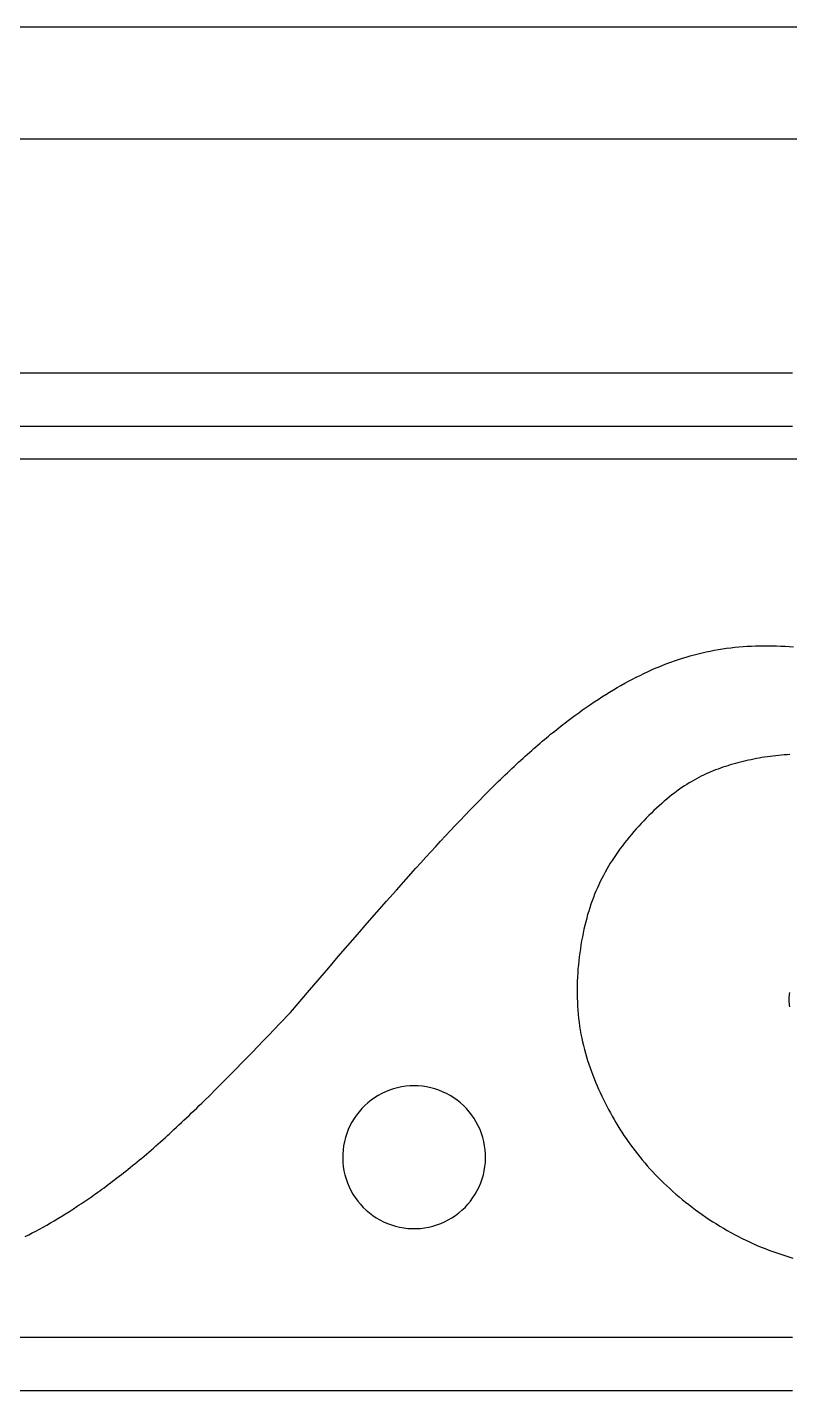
# Model space of a CAD drawing. Extents: x 0 to 279, y 0 to 212.
# Drawn here: x 26.42 to 50.79, y 62.2 to 105.77 of the extents above; entities that cross this region are included whole.
import ezdxf

# ---------------------------------------------------------------- set-up
doc = ezdxf.new("R2010")
doc.units = 0
doc.layers.add('LAYER_1', color=18, linetype='CONTINUOUS')

msp = doc.modelspace()

# ---------------------------------------------------------------- linework, layer by layer
at = {"layer": 'LAYER_1'}
for points in [[(52.034, 105.768), (50.538, 105.768), (49.052, 105.768), (47.575, 105.768), (46.841, 105.768), (46.109, 105.768), (45.38, 105.768), (44.654, 105.768), (43.931, 105.768), (43.212, 105.768), (42.495, 105.768), (41.782, 105.768), (41.072, 105.768), (40.365, 105.768), (39.663, 105.768), (38.963, 105.768), (38.268, 105.768), (37.577, 105.768), (36.889, 105.768), (36.206, 105.768), (35.526, 105.768), (34.851, 105.768), (34.181, 105.768), (33.514, 105.768), (32.852, 105.768), (32.195, 105.768), (31.543, 105.768), (30.895, 105.768), (30.253, 105.768), (29.615, 105.768), (28.982, 105.768), (28.355, 105.768), (27.733, 105.768), (27.116, 105.768), (26.504, 105.768), (25.899, 105.768)], [(25.899, 102.2), (26.504, 102.2), (27.116, 102.2), (27.733, 102.2), (28.355, 102.2), (28.982, 102.2), (29.615, 102.2), (30.253, 102.2), (30.895, 102.2), (31.543, 102.2), (32.195, 102.2), (32.852, 102.2), (33.514, 102.2), (34.181, 102.2), (34.851, 102.2), (35.526, 102.2), (36.206, 102.2), (36.889, 102.2), (37.577, 102.2), (38.268, 102.2), (38.963, 102.2), (39.663, 102.2), (40.365, 102.2), (41.072, 102.2), (41.782, 102.2), (42.495, 102.2), (43.212, 102.2), (43.931, 102.2), (44.654, 102.2), (45.38, 102.2), (46.109, 102.2), (46.841, 102.2), (47.575, 102.2), (49.052, 102.2), (50.538, 102.2), (52.034, 102.2)], [(26.103, 94.724), (26.716, 94.724), (27.335, 94.724), (27.959, 94.724), (28.588, 94.724), (29.222, 94.724), (29.861, 94.724), (30.505, 94.724), (31.154, 94.724), (31.807, 94.724), (32.465, 94.724), (33.128, 94.724), (33.794, 94.724), (34.466, 94.724), (35.141, 94.724), (35.821, 94.724), (36.504, 94.724), (37.192, 94.724), (37.883, 94.724), (38.578, 94.724), (39.277, 94.724), (39.98, 94.724), (40.685, 94.724), (41.395, 94.724), (42.107, 94.724), (42.823, 94.724), (43.542, 94.724), (44.263, 94.724), (44.988, 94.724), (45.716, 94.724), (46.446, 94.724), (47.914, 94.724), (49.392, 94.724), (50.879, 94.724)], [(50.879, 93.017), (49.392, 93.017), (47.914, 93.017), (46.446, 93.017), (45.716, 93.017), (44.988, 93.017), (44.263, 93.017), (43.542, 93.017), (42.823, 93.017), (42.107, 93.017), (41.395, 93.017), (40.685, 93.017), (39.98, 93.017), (39.277, 93.017), (38.578, 93.017), (37.883, 93.017), (37.192, 93.017), (36.504, 93.017), (35.821, 93.017), (35.141, 93.017), (34.466, 93.017), (33.794, 93.017), (33.128, 93.017), (32.465, 93.017), (31.807, 93.017), (31.154, 93.017), (30.505, 93.017), (29.861, 93.017), (29.222, 93.017), (28.588, 93.017), (27.959, 93.017), (27.335, 93.017), (26.716, 93.017), (26.103, 93.017)], [(2.052, 91.977), (133.179, 91.977)], [(34.834, 74.287), (35.443, 75.002), (36.054, 75.716), (36.36, 76.073), (36.667, 76.429), (36.974, 76.785), (37.282, 77.14), (37.592, 77.494), (37.902, 77.847), (38.214, 78.2), (38.527, 78.551), (38.842, 78.901), (38.999, 79.074), (39.157, 79.248), (39.314, 79.42), (39.472, 79.591), (39.629, 79.761), (39.786, 79.93), (39.943, 80.098), (40.099, 80.263), (40.254, 80.428), (40.41, 80.59), (40.564, 80.75), (40.718, 80.909), (40.87, 81.065), (41.022, 81.219), (41.098, 81.295), (41.173, 81.37), (41.248, 81.445), (41.322, 81.519), (41.397, 81.592), (41.471, 81.665), (41.545, 81.736), (41.618, 81.808), (41.691, 81.878), (41.764, 81.948), (41.836, 82.017), (41.908, 82.085), (41.98, 82.152), (42.051, 82.218), (42.122, 82.284), (42.192, 82.349), (42.263, 82.413), (42.332, 82.476), (42.402, 82.539), (42.471, 82.6), (42.539, 82.661), (42.608, 82.721), (42.676, 82.781), (42.743, 82.839), (42.811, 82.897), (42.878, 82.954), (42.944, 83.011), (43.011, 83.066), (43.077, 83.121), (43.143, 83.176), (43.209, 83.229), (43.274, 83.282), (43.339, 83.334), (43.404, 83.386), (43.469, 83.437), (43.533, 83.487), (43.597, 83.537), (43.661, 83.586), (43.789, 83.682), (43.915, 83.776), (44.041, 83.868), (44.166, 83.957), (44.29, 84.044), (44.414, 84.128), (44.538, 84.211), (44.661, 84.292), (44.783, 84.371), (44.906, 84.448), (45.028, 84.523), (45.15, 84.596), (45.272, 84.668), (45.393, 84.738), (45.515, 84.806), (45.636, 84.872), (45.758, 84.937), (45.879, 84.999), (46.001, 85.06), (46.123, 85.119), (46.244, 85.177), (46.366, 85.232), (46.489, 85.285), (46.611, 85.337), (46.734, 85.387), (46.857, 85.435), (46.981, 85.481), (47.105, 85.525), (47.229, 85.567), (47.354, 85.608), (47.479, 85.646), (47.605, 85.683), (47.732, 85.717), (47.859, 85.75), (47.987, 85.781), (48.115, 85.81), (48.245, 85.836), (48.374, 85.861), (48.505, 85.884), (48.635, 85.905), (48.767, 85.924), (48.898, 85.941), (49.031, 85.957), (49.163, 85.97), (49.296, 85.981), (49.429, 85.991), (49.563, 85.998), (49.696, 86.004), (49.83, 86.007), (49.964, 86.009), (50.098, 86.009), (50.232, 86.007), (50.367, 86.003), (50.501, 85.997), (50.635, 85.989), (50.769, 85.98), (50.903, 85.968)], [(34.834, 74.287), (35.443, 75.002), (36.054, 75.716), (36.36, 76.073), (36.667, 76.429), (36.974, 76.785), (37.282, 77.14), (37.592, 77.494), (37.902, 77.847), (38.214, 78.2), (38.527, 78.551), (38.842, 78.901), (38.999, 79.074), (39.157, 79.248), (39.314, 79.42), (39.472, 79.591), (39.629, 79.761), (39.786, 79.93), (39.943, 80.098), (40.099, 80.263), (40.254, 80.428), (40.41, 80.59), (40.564, 80.75), (40.718, 80.909), (40.87, 81.065), (41.022, 81.219), (41.098, 81.295), (41.173, 81.37), (41.248, 81.445), (41.322, 81.519), (41.397, 81.592), (41.471, 81.665), (41.545, 81.736), (41.618, 81.808), (41.691, 81.878), (41.764, 81.948), (41.836, 82.017), (41.908, 82.085), (41.98, 82.152), (42.051, 82.218), (42.122, 82.284), (42.192, 82.349), (42.263, 82.413), (42.332, 82.476), (42.402, 82.539), (42.471, 82.6), (42.539, 82.661), (42.608, 82.721), (42.676, 82.781), (42.743, 82.839), (42.811, 82.897), (42.878, 82.954), (42.944, 83.011), (43.011, 83.066), (43.077, 83.121), (43.143, 83.176), (43.209, 83.229), (43.274, 83.282), (43.339, 83.334), (43.404, 83.386), (43.469, 83.437), (43.533, 83.487), (43.597, 83.537), (43.661, 83.586), (43.789, 83.682), (43.915, 83.776), (44.041, 83.868), (44.166, 83.957), (44.29, 84.044), (44.414, 84.128), (44.538, 84.211), (44.661, 84.292), (44.783, 84.371), (44.906, 84.448), (45.028, 84.523), (45.15, 84.596), (45.272, 84.668), (45.393, 84.738), (45.515, 84.806), (45.636, 84.872), (45.758, 84.937), (45.879, 84.999), (46.001, 85.06), (46.123, 85.119), (46.244, 85.177), (46.366, 85.232), (46.489, 85.285), (46.611, 85.337), (46.734, 85.387), (46.857, 85.435), (46.981, 85.481), (47.105, 85.525), (47.229, 85.567), (47.354, 85.608), (47.479, 85.646), (47.605, 85.683), (47.732, 85.717), (47.859, 85.75), (47.987, 85.781), (48.115, 85.81), (48.245, 85.836), (48.374, 85.861), (48.505, 85.884), (48.635, 85.905), (48.767, 85.924), (48.898, 85.941), (49.031, 85.957), (49.163, 85.97), (49.296, 85.981), (49.429, 85.991), (49.563, 85.998), (49.696, 86.004), (49.83, 86.007), (49.964, 86.009), (50.098, 86.009), (50.232, 86.007), (50.367, 86.003), (50.501, 85.997), (50.635, 85.989), (50.769, 85.98), (50.903, 85.968)], [(50.789, 82.529), (50.699, 82.524), (50.608, 82.518), (50.518, 82.51), (50.428, 82.502), (50.338, 82.493), (50.249, 82.482), (50.16, 82.471), (50.071, 82.459), (49.983, 82.445), (49.896, 82.431), (49.808, 82.416), (49.722, 82.4), (49.635, 82.383), (49.55, 82.365), (49.465, 82.347), (49.38, 82.327), (49.296, 82.307), (49.213, 82.287), (49.13, 82.265), (49.049, 82.243), (48.967, 82.22), (48.887, 82.197), (48.807, 82.173), (48.728, 82.148), (48.65, 82.122), (48.572, 82.095), (48.494, 82.068), (48.417, 82.039), (48.34, 82.009), (48.263, 81.978), (48.187, 81.945), (48.11, 81.911), (48.034, 81.875), (47.958, 81.838), (47.882, 81.799), (47.805, 81.759), (47.729, 81.716), (47.652, 81.672), (47.575, 81.626), (47.497, 81.577), (47.419, 81.527), (47.341, 81.474), (47.262, 81.419), (47.182, 81.361), (47.102, 81.301), (47.021, 81.239), (46.94, 81.174), (46.858, 81.107), (46.776, 81.037), (46.693, 80.966), (46.611, 80.892), (46.528, 80.817), (46.446, 80.74), (46.364, 80.661), (46.282, 80.581), (46.2, 80.499), (46.12, 80.415), (46.04, 80.33), (45.96, 80.244), (45.882, 80.157), (45.805, 80.069), (45.729, 79.98), (45.654, 79.89), (45.58, 79.799), (45.508, 79.708), (45.438, 79.616), (45.369, 79.523), (45.302, 79.43), (45.237, 79.337), (45.173, 79.244), (45.112, 79.149), (45.052, 79.055), (44.994, 78.96), (44.938, 78.864), (44.884, 78.767), (44.831, 78.67), (44.781, 78.572), (44.731, 78.473), (44.684, 78.372), (44.638, 78.271), (44.594, 78.169), (44.551, 78.065), (44.51, 77.96), (44.471, 77.854), (44.433, 77.746), (44.397, 77.637), (44.362, 77.527), (44.328, 77.414), (44.297, 77.301), (44.266, 77.185), (44.237, 77.067), (44.209, 76.948), (44.183, 76.827), (44.159, 76.704), (44.135, 76.58), (44.114, 76.454), (44.094, 76.327), (44.075, 76.199), (44.059, 76.07), (44.044, 75.94), (44.031, 75.81), (44.019, 75.678), (44.01, 75.547), (44.002, 75.415), (43.996, 75.282), (43.993, 75.15), (43.991, 75.017), (43.991, 74.885), (43.993, 74.753), (43.998, 74.621), (44.005, 74.49), (44.013, 74.36), (44.024, 74.23), (44.038, 74.101), (44.054, 73.974), (44.071, 73.847), (44.092, 73.721), (44.114, 73.597), (44.139, 73.473), (44.165, 73.35), (44.194, 73.229), (44.224, 73.108), (44.257, 72.988), (44.291, 72.869), (44.328, 72.751), (44.366, 72.634), (44.405, 72.518), (44.447, 72.403), (44.49, 72.288), (44.534, 72.175), (44.58, 72.062), (44.628, 71.95), (44.676, 71.839), (44.727, 71.729), (44.778, 71.619), (44.831, 71.511), (44.885, 71.403), (44.94, 71.295), (44.996, 71.189), (45.053, 71.083), (45.111, 70.978), (45.171, 70.873), (45.232, 70.769), (45.294, 70.666), (45.357, 70.564), (45.422, 70.462), (45.488, 70.361), (45.556, 70.261), (45.625, 70.162), (45.695, 70.063), (45.767, 69.964), (45.841, 69.867), (45.916, 69.77), (45.993, 69.674), (46.071, 69.578), (46.151, 69.484), (46.232, 69.389), (46.316, 69.296), (46.401, 69.203), (46.488, 69.111), (46.576, 69.019), (46.667, 68.928), (46.759, 68.838), (46.854, 68.749), (46.949, 68.66), (47.047, 68.573), (47.146, 68.486), (47.247, 68.4), (47.349, 68.315), (47.452, 68.231), (47.557, 68.148), (47.663, 68.067), (47.771, 67.986), (47.88, 67.907), (47.99, 67.829), (48.101, 67.753), (48.213, 67.678), (48.326, 67.604), (48.44, 67.532), (48.555, 67.461), (48.672, 67.392), (48.788, 67.325), (48.906, 67.259), (49.024, 67.195), (49.144, 67.132), (49.263, 67.072), (49.384, 67.013), (49.505, 66.956), (49.627, 66.901), (49.749, 66.847), (49.873, 66.795), (49.997, 66.745), (50.121, 66.697), (50.246, 66.65), (50.372, 66.604), (50.499, 66.561), (50.626, 66.519), (50.754, 66.478), (50.883, 66.439)], [(50.789, 82.529), (50.699, 82.524), (50.608, 82.518), (50.518, 82.51), (50.428, 82.502), (50.338, 82.493), (50.249, 82.482), (50.16, 82.471), (50.071, 82.459), (49.983, 82.445), (49.896, 82.431), (49.808, 82.416), (49.722, 82.4), (49.635, 82.383), (49.55, 82.365), (49.465, 82.347), (49.38, 82.327), (49.296, 82.307), (49.213, 82.287), (49.13, 82.265), (49.049, 82.243), (48.967, 82.22), (48.887, 82.197), (48.807, 82.173), (48.728, 82.148), (48.65, 82.122), (48.572, 82.095), (48.494, 82.068), (48.417, 82.039), (48.34, 82.009), (48.263, 81.978), (48.187, 81.945), (48.11, 81.911), (48.034, 81.875), (47.958, 81.838), (47.882, 81.799), (47.805, 81.759), (47.729, 81.716), (47.652, 81.672), (47.575, 81.626), (47.497, 81.577), (47.419, 81.527), (47.341, 81.474), (47.262, 81.419), (47.182, 81.361), (47.102, 81.301), (47.021, 81.239), (46.94, 81.174), (46.858, 81.107), (46.776, 81.037), (46.693, 80.966), (46.611, 80.892), (46.528, 80.817), (46.446, 80.74), (46.364, 80.661), (46.282, 80.581), (46.2, 80.499), (46.12, 80.415), (46.04, 80.33), (45.96, 80.244), (45.882, 80.157), (45.805, 80.069), (45.729, 79.98), (45.654, 79.89), (45.58, 79.799), (45.508, 79.708), (45.438, 79.616), (45.369, 79.523), (45.302, 79.43), (45.237, 79.337), (45.173, 79.244), (45.112, 79.149), (45.052, 79.055), (44.994, 78.96), (44.938, 78.864), (44.884, 78.767), (44.831, 78.67), (44.781, 78.572), (44.731, 78.473), (44.684, 78.372), (44.638, 78.271), (44.594, 78.169), (44.551, 78.065), (44.51, 77.96), (44.471, 77.854), (44.433, 77.746), (44.397, 77.637), (44.362, 77.527), (44.328, 77.414), (44.297, 77.301), (44.266, 77.185), (44.237, 77.067), (44.209, 76.948), (44.183, 76.827), (44.159, 76.704), (44.135, 76.58), (44.114, 76.454), (44.094, 76.327), (44.075, 76.199), (44.059, 76.07), (44.044, 75.94), (44.031, 75.81), (44.019, 75.678), (44.01, 75.547), (44.002, 75.415), (43.996, 75.282), (43.993, 75.15), (43.991, 75.017), (43.991, 74.885), (43.993, 74.753), (43.998, 74.621), (44.005, 74.49), (44.013, 74.36), (44.024, 74.23), (44.038, 74.101), (44.054, 73.974), (44.071, 73.847), (44.092, 73.721), (44.114, 73.597), (44.139, 73.473), (44.165, 73.35), (44.194, 73.229), (44.224, 73.108), (44.257, 72.988), (44.291, 72.869), (44.328, 72.751), (44.366, 72.634), (44.405, 72.518), (44.447, 72.403), (44.49, 72.288), (44.534, 72.175), (44.58, 72.062), (44.628, 71.95), (44.676, 71.839), (44.727, 71.729), (44.778, 71.619), (44.831, 71.511), (44.885, 71.403), (44.94, 71.295), (44.996, 71.189), (45.053, 71.083), (45.111, 70.978), (45.171, 70.873), (45.232, 70.769), (45.294, 70.666), (45.357, 70.564), (45.422, 70.462), (45.488, 70.361), (45.556, 70.261), (45.625, 70.162), (45.695, 70.063), (45.767, 69.964), (45.841, 69.867), (45.916, 69.77), (45.993, 69.674), (46.071, 69.578), (46.151, 69.484), (46.232, 69.389), (46.316, 69.296), (46.401, 69.203), (46.488, 69.111), (46.576, 69.019), (46.667, 68.928), (46.759, 68.838), (46.854, 68.749), (46.949, 68.66), (47.047, 68.573), (47.146, 68.486), (47.247, 68.4), (47.349, 68.315), (47.452, 68.231), (47.557, 68.148), (47.663, 68.067), (47.771, 67.986), (47.88, 67.907), (47.99, 67.829), (48.101, 67.753), (48.213, 67.678), (48.326, 67.604), (48.44, 67.532), (48.555, 67.461), (48.672, 67.392), (48.788, 67.325), (48.906, 67.259), (49.024, 67.195), (49.144, 67.132), (49.263, 67.072), (49.384, 67.013), (49.505, 66.956), (49.627, 66.901), (49.749, 66.847), (49.873, 66.795), (49.997, 66.745), (50.121, 66.697), (50.246, 66.65), (50.372, 66.604), (50.499, 66.561), (50.626, 66.519), (50.754, 66.478), (50.883, 66.439)], [(50.788, 74.47), (50.78, 74.523), (50.775, 74.576), (50.771, 74.629), (50.77, 74.68), (50.77, 74.731), (50.772, 74.781), (50.776, 74.831), (50.782, 74.879), (50.788, 74.926)], [(50.788, 74.47), (50.78, 74.523), (50.775, 74.576), (50.771, 74.629), (50.77, 74.68), (50.77, 74.731), (50.772, 74.781), (50.776, 74.831), (50.782, 74.879), (50.788, 74.926)], [(26.354, 67.127), (26.467, 67.184), (26.581, 67.243), (26.696, 67.304), (26.811, 67.366), (26.927, 67.43), (27.044, 67.496), (27.162, 67.564), (27.281, 67.634), (27.401, 67.706), (27.522, 67.78), (27.644, 67.856), (27.768, 67.934), (27.893, 68.014), (28.019, 68.096), (28.083, 68.138), (28.147, 68.181), (28.211, 68.224), (28.275, 68.268), (28.34, 68.313), (28.406, 68.358), (28.471, 68.403), (28.537, 68.449), (28.603, 68.496), (28.67, 68.544), (28.737, 68.592), (28.804, 68.641), (28.872, 68.69), (28.94, 68.74), (29.008, 68.791), (29.077, 68.843), (29.146, 68.895), (29.215, 68.948), (29.285, 69.001), (29.355, 69.056), (29.426, 69.11), (29.497, 69.166), (29.568, 69.223), (29.639, 69.28), (29.711, 69.338), (29.784, 69.396), (29.856, 69.456), (29.929, 69.516), (30.003, 69.577), (30.077, 69.638), (30.151, 69.701), (30.225, 69.764), (30.3, 69.828), (30.376, 69.893), (30.451, 69.958), (30.527, 70.025), (30.604, 70.092), (30.681, 70.16), (30.758, 70.229), (30.836, 70.299), (30.875, 70.334), (30.894, 70.352), (30.904, 70.361), (30.906, 70.363), (30.908, 70.364), (30.91, 70.366), (30.949, 70.402), (31.028, 70.474), (31.107, 70.547), (31.186, 70.62), (31.266, 70.694), (31.346, 70.769), (31.427, 70.845), (31.508, 70.922), (31.589, 70.999), (31.67, 71.077), (31.752, 71.156), (31.834, 71.235), (31.916, 71.315), (31.999, 71.396), (32.082, 71.477), (32.249, 71.641), (32.417, 71.808), (32.585, 71.976), (32.755, 72.146), (32.925, 72.319), (33.096, 72.492), (33.268, 72.668), (33.441, 72.844), (33.614, 73.022), (33.787, 73.201), (33.961, 73.38), (34.135, 73.561), (34.484, 73.923), (34.834, 74.287)], [(26.354, 67.127), (26.467, 67.184), (26.581, 67.243), (26.696, 67.304), (26.811, 67.366), (26.927, 67.43), (27.044, 67.496), (27.162, 67.564), (27.281, 67.634), (27.401, 67.706), (27.522, 67.78), (27.644, 67.856), (27.768, 67.934), (27.893, 68.014), (28.019, 68.096), (28.083, 68.138), (28.147, 68.181), (28.211, 68.224), (28.275, 68.268), (28.34, 68.313), (28.406, 68.358), (28.471, 68.403), (28.537, 68.449), (28.603, 68.496), (28.67, 68.544), (28.737, 68.592), (28.804, 68.641), (28.872, 68.69), (28.94, 68.74), (29.008, 68.791), (29.077, 68.843), (29.146, 68.895), (29.215, 68.948), (29.285, 69.001), (29.355, 69.056), (29.426, 69.11), (29.497, 69.166), (29.568, 69.223), (29.639, 69.28), (29.711, 69.338), (29.784, 69.396), (29.856, 69.456), (29.929, 69.516), (30.003, 69.577), (30.077, 69.638), (30.151, 69.701), (30.225, 69.764), (30.3, 69.828), (30.376, 69.893), (30.451, 69.958), (30.527, 70.025), (30.604, 70.092), (30.681, 70.16), (30.758, 70.229), (30.836, 70.299), (30.875, 70.334), (30.894, 70.352), (30.904, 70.361), (30.906, 70.363), (30.908, 70.364), (30.91, 70.366), (30.949, 70.402), (31.028, 70.474), (31.107, 70.547), (31.186, 70.62), (31.266, 70.694), (31.346, 70.769), (31.427, 70.845), (31.508, 70.922), (31.589, 70.999), (31.67, 71.077), (31.752, 71.156), (31.834, 71.235), (31.916, 71.315), (31.999, 71.396), (32.082, 71.477), (32.249, 71.641), (32.417, 71.808), (32.585, 71.976), (32.755, 72.146), (32.925, 72.319), (33.096, 72.492), (33.268, 72.668), (33.441, 72.844), (33.614, 73.022), (33.787, 73.201), (33.961, 73.38), (34.135, 73.561), (34.484, 73.923), (34.834, 74.287)], [(26.103, 63.911), (26.716, 63.911), (27.335, 63.911), (27.959, 63.911), (28.588, 63.911), (29.222, 63.911), (29.861, 63.911), (30.505, 63.911), (31.154, 63.911), (31.807, 63.911), (32.465, 63.911), (33.128, 63.911), (33.794, 63.911), (34.466, 63.911), (35.141, 63.911), (35.821, 63.911), (36.504, 63.911), (37.192, 63.911), (37.883, 63.911), (38.578, 63.911), (39.277, 63.911), (39.98, 63.911), (40.685, 63.911), (41.395, 63.911), (42.107, 63.911), (42.823, 63.911), (43.542, 63.911), (44.263, 63.911), (44.988, 63.911), (45.716, 63.911), (46.446, 63.911), (47.914, 63.911), (49.392, 63.911), (50.879, 63.911)], [(50.879, 62.203), (49.392, 62.203), (47.914, 62.203), (46.446, 62.203), (45.716, 62.203), (44.988, 62.203), (44.263, 62.203), (43.542, 62.203), (42.823, 62.203), (42.107, 62.203), (41.395, 62.203), (40.685, 62.203), (39.98, 62.203), (39.277, 62.203), (38.578, 62.203), (37.883, 62.203), (37.192, 62.203), (36.504, 62.203), (35.821, 62.203), (35.141, 62.203), (34.466, 62.203), (33.794, 62.203), (33.128, 62.203), (32.465, 62.203), (31.807, 62.203), (31.154, 62.203), (30.505, 62.203), (29.861, 62.203), (29.222, 62.203), (28.588, 62.203), (27.959, 62.203), (27.335, 62.203), (26.716, 62.203), (26.103, 62.203)]]:
    msp.add_lwpolyline(points, dxfattribs=at)
msp.add_lwpolyline([(38.781, 71.947), (38.648, 71.944), (38.514, 71.932), (38.381, 71.912), (38.25, 71.885), (38.121, 71.85), (37.994, 71.807), (37.869, 71.757), (37.748, 71.7), (37.63, 71.636), (37.517, 71.565), (37.407, 71.488), (37.303, 71.404), (37.203, 71.314), (37.109, 71.218), (37.021, 71.118), (36.938, 71.012), (36.862, 70.901), (36.793, 70.786), (36.731, 70.668), (36.675, 70.546), (36.627, 70.421), (36.587, 70.293), (36.553, 70.163), (36.528, 70.031), (36.51, 69.899), (36.501, 69.765), (36.499, 69.631), (36.504, 69.497), (36.518, 69.364), (36.54, 69.231), (36.569, 69.1), (36.606, 68.972), (36.65, 68.845), (36.702, 68.721), (36.761, 68.601), (36.827, 68.484), (36.9, 68.372), (36.979, 68.263), (37.064, 68.16), (37.155, 68.062), (37.252, 67.969), (37.354, 67.882), (37.461, 67.802), (37.573, 67.727), (37.689, 67.66), (37.808, 67.599), (37.931, 67.545), (38.057, 67.499), (38.185, 67.46), (38.316, 67.429), (38.448, 67.406), (38.581, 67.39), (38.714, 67.382), (38.849, 67.382), (38.982, 67.39), (39.115, 67.406), (39.247, 67.429), (39.378, 67.46), (39.506, 67.499), (39.632, 67.545), (39.755, 67.599), (39.874, 67.66), (39.99, 67.727), (40.102, 67.802), (40.209, 67.882), (40.311, 67.969), (40.408, 68.062), (40.499, 68.16), (40.584, 68.263), (40.663, 68.372), (40.736, 68.484), (40.802, 68.601), (40.861, 68.721), (40.913, 68.845), (40.957, 68.972), (40.994, 69.1), (41.023, 69.231), (41.045, 69.364), (41.059, 69.497), (41.064, 69.631), (41.062, 69.765), (41.053, 69.899), (41.035, 70.031), (41.01, 70.163), (40.976, 70.293), (40.936, 70.421), (40.888, 70.546), (40.832, 70.668), (40.77, 70.786), (40.701, 70.901), (40.625, 71.012), (40.542, 71.118), (40.454, 71.218), (40.36, 71.314), (40.26, 71.404), (40.156, 71.488), (40.046, 71.565), (39.933, 71.636), (39.815, 71.7), (39.694, 71.757), (39.569, 71.807), (39.442, 71.85), (39.313, 71.885), (39.182, 71.912), (39.049, 71.932), (38.915, 71.944)], close=True, dxfattribs=at)

doc.saveas('drawing.dxf')
